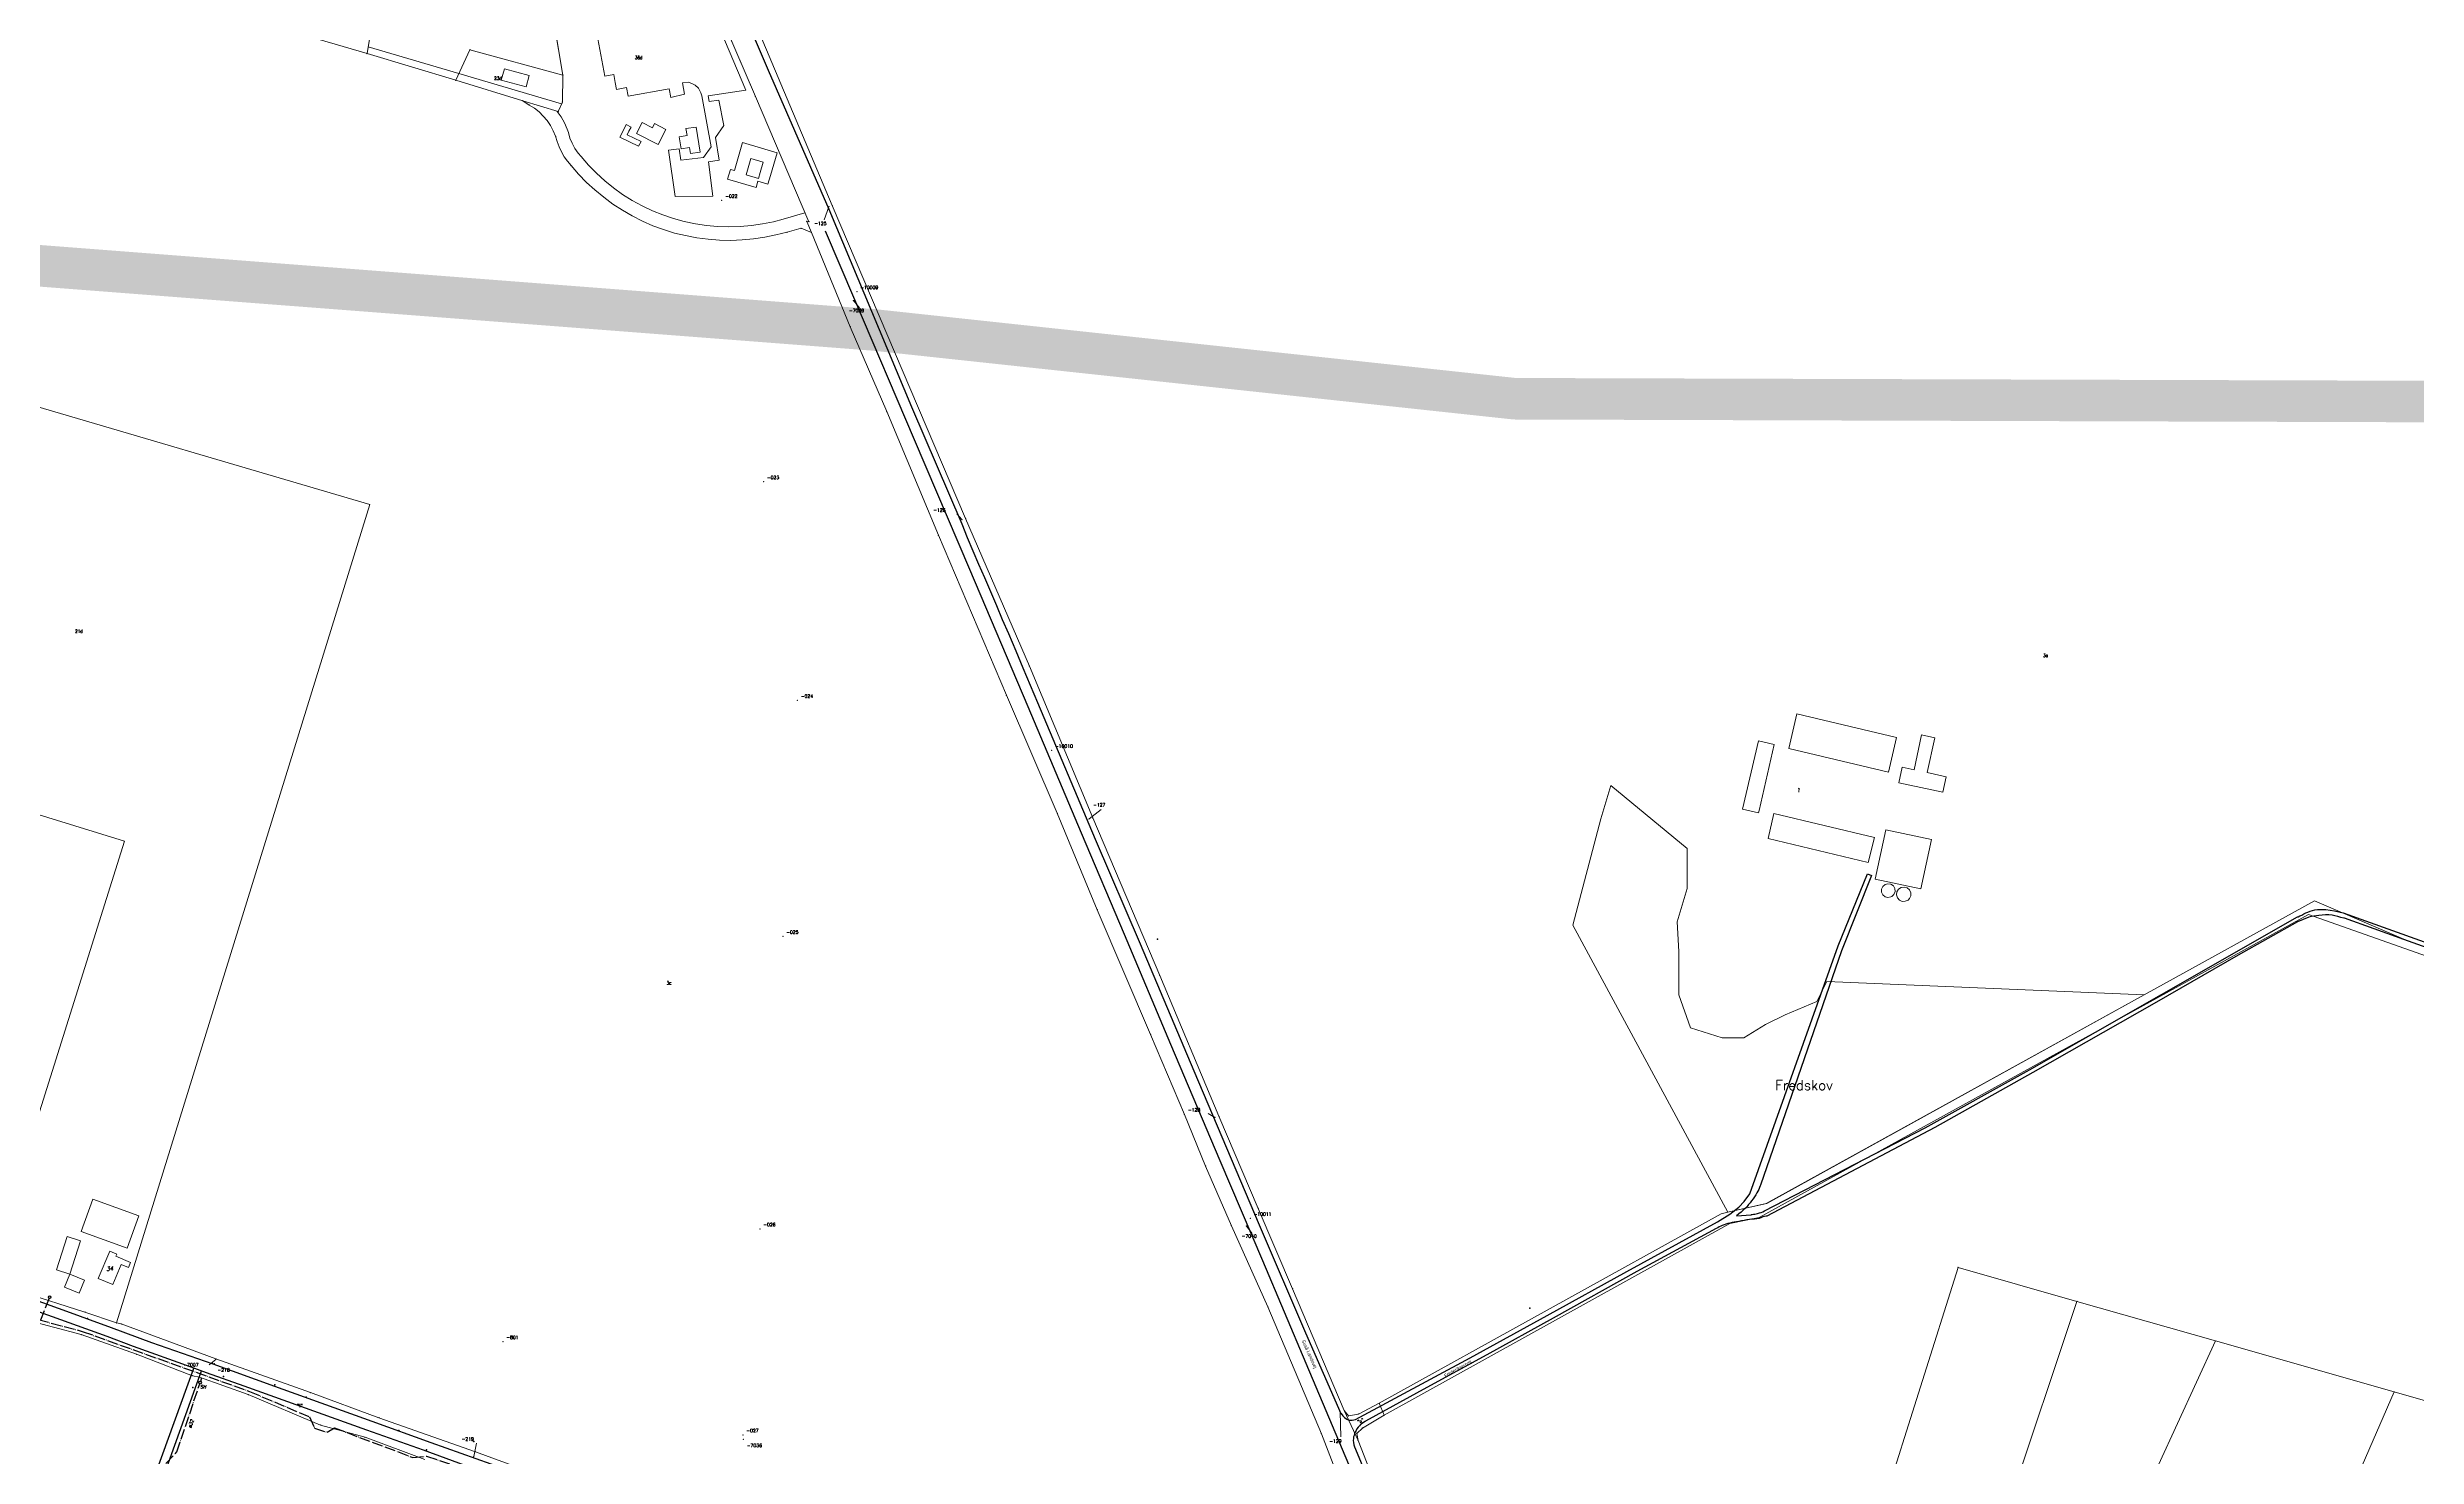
# Model space of a CAD drawing. Header units: millimetres. Extents: x 672113 to 680957, y 6130092 to 6137781.
# Drawn here: x 674182 to 675608, y 6133711 to 6134560 of the extents above; entities that cross this region are included whole.
import ezdxf

# ---------------------------------------------------------------- set-up
doc = ezdxf.new("R2010")
doc.units = ezdxf.units.MM
doc.header["$LTSCALE"] = 0.5
doc.linetypes.add('VVS3', pattern=[16, 12.8, -1.6, 0, -1.6])
for name, color, linetype, lineweight in [('bygning', 1, 'Continuous', 5), ('FREDSKOV', 1, 'Continuous', 5), ('FRSKOV_L', 1, 'Continuous', 5), ('MILJOE', 1, 'Continuous', 5), ('OPTAGETVEJ', 1, 'Continuous', 5), ('skel', 142, 'Continuous', 5), ('SKELKREDS', 1, 'Continuous', 5), ('SKELPKT', 1, 'Continuous', 5), ('SKOV_TEKST', 1, 'Continuous', 5), ('SL-Målebrønd', 70, 'Continuous', 30), ('SL-Stophane', 4, 'Continuous', 30)]:
    doc.layers.add(name, color=color, linetype=linetype, lineweight=lineweight)
for name, color, linetype, lineweight, plot in [('FIKS_PILE', 9, 'Continuous', 5, False), ('FIKS_TEKST', 6, 'Continuous', 5, False), ('FIKSPUNKT', 1, 'Continuous', 5, False)]:
    doc.layers.add(name, color=color, linetype=linetype, lineweight=lineweight, plot=plot)
for name, color, linetype in [('Forsyningsområde', 100, 'Continuous'), ('Husnr', 3, 'Continuous'), ('MATRNR', 12, 'Continuous'), ('Spildevand', 2, 'Continuous'), ('TF_V_---_Stikledning', 150, 'VVS3'), ('TF_V_---_Tekst', 1, 'Continuous'), ('Vej', 7, 'Continuous'), ('Vejnavn', 9, 'Continuous')]:
    doc.layers.add(name, color=color, linetype=linetype)
doc.styles.add('Ariel', font='arial.ttf')
doc.styles.add('ROMANS', font='ROMANS')
doc.styles.get("Standard").update_dxf_attribs({"font": 'romans.shx', "width": 0.75})

# ---------------------------------------------------------------- blocks, each defined once
blk = doc.blocks.new('270554_270554.DWG_FMEBLOCK14')
at = {"layer": 'FIKS_PILE', "color": 6}
blk.add_line((1.8, -2.2), (-1.8, 2.2), dxfattribs=at)
blk = doc.blocks.new('270554_270554.DWG_FMEBLOCK15')
at = {"layer": 'FIKS_PILE', "color": 6}
blk.add_line((-1.4, -3.9), (1.4, 3.9), dxfattribs=at)
blk = doc.blocks.new('270554_270554.DWG_FMEBLOCK23')
at = {"layer": 'FIKS_PILE', "color": 6}
blk.add_line((0.2, -7.5), (-0.2, 7.5), dxfattribs=at)
blk = doc.blocks.new('270554_270554.DWG_FMEBLOCK52')
at = {"layer": 'FIKS_PILE', "color": 6}
blk.add_line((0.8, 4), (-0.8, -4), dxfattribs=at)
blk = doc.blocks.new('270554_270554.DWG_FMEBLOCK57')
at = {"layer": 'FIKS_PILE', "color": 6}
blk.add_line((-2, -1.6), (2, 1.6), dxfattribs=at)
blk = doc.blocks.new('270554_270554.DWG_FMEBLOCK58')
at = {"layer": 'FIKS_PILE', "color": 6}
blk.add_line((-1.5, 1.7), (1.5, -1.7), dxfattribs=at)
blk = doc.blocks.new('270554_270554.DWG_FMEBLOCK59')
at = {"layer": 'FIKS_PILE', "color": 6}
blk.add_line((3.7, 2.8), (-3.7, -2.8), dxfattribs=at)
blk = doc.blocks.new('270554_270554.DWG_FMEBLOCK60')
at = {"layer": 'FIKS_PILE', "color": 6}
blk.add_line((-2, 1.2), (2, -1.2), dxfattribs=at)
blk = doc.blocks.new('270554_270554.DWG_FMEBLOCK61')
at = {"layer": 'FIKS_PILE', "color": 6}
blk.add_line((1.7, -2.2), (-1.7, 2.2), dxfattribs=at)

msp = doc.modelspace()

# ---------------------------------------------------------------- linework, layer by layer
at = {"layer": 'bygning'}
msp.add_polyline3d([(674512.6, 6134568.1, 35.1), (674517.4, 6134542.3, 35.2), (674522.9, 6134543.3, 38.4), (674523.7, 6134538.6, 38.6), (674524.5, 6134534.3, 38.6), (674530.5, 6134535.5, 38.4), (674531.4, 6134530.2, 36.4), (674556.2, 6134534.8, 36.6), (674557.2, 6134529.5, 36.1), (674565.3, 6134531.5, 36.2), (674564.1, 6134538.4, 36.9), (674567.9, 6134538.7, 36.5), (674571.7, 6134537, 36.5), (674573.7, 6134535.2, 36.5), (674575.1, 6134532.3, 36.5), (674575.8, 6134530.4, 36.6), (674581.5, 6134499.7, 36.9), (674576.8, 6134493.3, 37.6), (674563.1, 6134491.8, 37.3), (674562.2, 6134498.5, 37.3), (674555.8, 6134497.7, 36.6), (674559.8, 6134469.9, 37.3), (674582.4, 6134470.1, 37.5), (674579.9, 6134490.7, 37.5), (674586.3, 6134491.8, 37.2), (674584, 6134505.4, 37.6), (674589, 6134512.6, 37.2), (674586, 6134527.8, 37.2), (674580.3, 6134527.1, 37.2), (674579.7, 6134530.4, 37.2), (674602.3, 6134534, 36.7), (674582.3, 6134581.3, 36.5)], dxfattribs=at)
for points in [[(674455, 6134540, 35), (674470, 6134535.9, 35), (674471.9, 6134542.7, 35), (674456.9, 6134546.8, 35)], [(674529, 6134510.7, 35.4), (674526.5, 6134505.7, 35.4), (674537.7, 6134500.1, 36.2), (674539.2, 6134503, 36.3), (674530.9, 6134507.1, 35.9), (674531.9, 6134509.2, 35.9), (674533.2, 6134511.7, 35.9), (674530.2, 6134513.2, 35.4)], [(674549.5, 6134501.2, 37.2), (674554.1, 6134510.3, 37.3), (674547.3, 6134513.8, 36.2), (674546, 6134511.3, 36.6), (674539.9, 6134514.4, 35.3), (674536.5, 6134507.8, 35.3)], [(674572.4, 6134511.7, 36.6), (674566.2, 6134510.8, 36.6), (674566.9, 6134506.6, 36.6), (674562.2, 6134505.8, 36.6), (674563.3, 6134498.5, 36.6), (674568.3, 6134499.3, 36.6), (674568.9, 6134495.7, 36.6), (674574.8, 6134496.6, 36.6)], [(674621.2, 6134496.2, 37.2), (674600.3, 6134502.3, 37.2), (674595.5, 6134485.5, 37.2), (674593, 6134486.2, 37.2), (674591.3, 6134480.3, 37.2), (674608.4, 6134475.3, 37.2), (674609.5, 6134479.1, 37.2), (674615.6, 6134477.3, 37.2), (674617.2, 6134482.6, 37.2)], [(674605.2, 6134492.8, 37.2), (674612.8, 6134490.6, 37.2), (674611, 6134484.4, 37.2), (674610, 6134480.8, 37.2), (674602.4, 6134483, 37.2)], [(675235.1, 6134158.3, 40), (675230.2, 6134137.4, 40), (675290.2, 6134123.2, 40), (675295.1, 6134144.1, 40)], [(675221.5, 6134139.8, 38.5), (675211.9, 6134142.1, 38.5), (675202.3, 6134100.9, 38.5), (675211.9, 6134098.7, 38.5), (675212.3, 6134100.2, 38.5)], [(675296.5, 6134116.9, 39.1), (675322.9, 6134111.1, 39.1), (675324.9, 6134120.5, 38.8), (675313.6, 6134123, 38.8), (675318.1, 6134144, 38.8), (675310.2, 6134145.7, 38.8), (675305.7, 6134124.7, 38.8), (675298.5, 6134126.2, 38.8)], [(675217.7, 6134083.2, 39.5), (675278.1, 6134068.8, 39.5), (675281.8, 6134083.9, 39.5), (675221.3, 6134098.4, 39.5)], [(675316.2, 6134082.6, 40.4), (675288.7, 6134088.5, 40.4), (675282.3, 6134058.8, 40.4), (675309.8, 6134052.9, 40.4)], [(675292.2, 6134048.3, 41.8), (675293.5, 6134049.6, 41.8), (675294.2, 6134051.3, 41.7), (675294.1, 6134053.1, 41.7), (675293.2, 6134054.7, 41.6), (675291.7, 6134055.7, 41.5), (675289.9, 6134056.1, 41.4), (675288.2, 6134055.6, 41.4), (675286.8, 6134054.4, 41.4), (675286, 6134052.8, 41.4), (675286, 6134051, 41.5), (675286.8, 6134049.3, 41.6), (675288.2, 6134048.2, 41.6), (675289.9, 6134047.7, 41.7), (675291.7, 6134048.1, 41.8)], [(675302.8, 6134047.1, 41.7), (675303.6, 6134048.7, 41.7), (675303.7, 6134050.6, 41.7), (675302.9, 6134052.3, 41.7), (675301.5, 6134053.5, 41.8), (675299.7, 6134054, 41.8), (675297.9, 6134053.8, 41.8), (675296.3, 6134052.8, 41.8), (675295.3, 6134051.2, 41.8), (675295, 6134049.4, 41.8), (675295.6, 6134047.6, 41.8), (675296.8, 6134046.2, 41.7), (675298.5, 6134045.4, 41.7), (675300.3, 6134045.5, 41.7), (675302, 6134046.2, 41.7)], [(674236.9, 6133856.1, 46.4), (674209.2, 6133866.1, 46.4), (674202.1, 6133846.7, 46.4), (674229.8, 6133836.6, 46.4)], [(674193.6, 6133843.6, 45.3), (674187.3, 6133823.6, 44.2), (674195.3, 6133821, 44.3), (674201.6, 6133841, 44.3)], [(674219.4, 6133834.8, 44.7), (674212.4, 6133818.4, 43.6), (674221.1, 6133814.8, 43.7), (674226.2, 6133826.8, 44.6), (674230.5, 6133824.9, 44.5), (674231.8, 6133828, 44.5), (674223, 6133831.7, 44.5), (674223.5, 6133833, 44.5)], [(674195.3, 6133821, 44.3), (674192.1, 6133813.2, 44.3), (674200.9, 6133809.6, 44.3), (674204.1, 6133817.4, 44.3)]]:
    msp.add_polyline3d(points, close=True, dxfattribs=at)
at = {"layer": 'FIKSPUNKT', "color": 6}
for p in [(674587.8, 6134467.5), (674652.4, 6134463.7), (674669.2, 6134412.6), (674667, 6134407.2), (674613, 6134298.1), (674732.4, 6134275.3), (674633.3, 6134166.4), (674786.4, 6134136.4), (674808.9, 6134095), (674624.6, 6134024.4), (674884.7, 6133915.3), (674906, 6133854.6), (674610.8, 6133848.2), (674903.7, 6133849.9), (674283.1, 6133769.6), (674456.1, 6133780.3), (674282.2, 6133767), (674960.2, 6133738), (674438.5, 6133711.1), (674600.6, 6133724.2), (674600.8, 6133721.5)]:
    msp.add_point(p, dxfattribs=at)
at = {"layer": 'Forsyningsområde', "const_width": 25}
msp.add_lwpolyline([(677977.9, 6133284.2), (677254.5, 6133430.9), (676731.6, 6133554.5), (676494.5, 6133639.4), (676564.1, 6133850.7), (676575.3, 6134048), (676525.2, 6134178.6), (676447.3, 6134278.7), (676269.4, 6134323.1), (675946.8, 6134345.4), (675065.2, 6134348.1), (674679.8, 6134389.5), (672918.2, 6134525)], dxfattribs=at)
at = {"layer": 'FREDSKOV', "color": 7}
msp.add_lwpolyline([(675117.1, 6134095.2), (675100.1, 6134031.2), (675193.6, 6133858.3), (675216.6, 6133863.6), (675444.1, 6133989.2), (675253.1, 6133997.2), (675247.1, 6133985.2), (675228.1, 6133977.2), (675216.1, 6133971.2), (675203.1, 6133963.2), (675190.1, 6133963.2), (675171.1, 6133969.2), (675164.1, 6133989.2), (675164.1, 6134001.2), (675164.1, 6134015.2), (675163.1, 6134033.2), (675169.1, 6134053.2), (675169.1, 6134077.2), (675123.1, 6134115.2)], close=True, dxfattribs=at)
at = {"layer": 'FRSKOV_L', "color": 64, "true_color": 0x5fa000}
for p, q in [((675123.1, 6134115.2), (675117.1, 6134095.2)), ((675169.1, 6134077.2), (675123.1, 6134115.2)), ((675117.1, 6134095.2), (675100.1, 6134031.2)), ((675169.1, 6134053.2), (675169.1, 6134077.2)), ((675163.1, 6134033.2), (675169.1, 6134053.2)), ((675100.1, 6134031.2), (675193.6, 6133858.3)), ((675164.1, 6134015.2), (675163.1, 6134033.2)), ((675164.1, 6134001.2), (675164.1, 6134015.2)), ((675164.1, 6133989.2), (675164.1, 6134001.2)), ((675253.1, 6133997.2), (675247.1, 6133985.2)), ((675444.1, 6133989.2), (675253.1, 6133997.2)), ((675171.1, 6133969.2), (675164.1, 6133989.2)), ((675216.6, 6133863.6), (675444.1, 6133989.2)), ((675247.1, 6133985.2), (675228.1, 6133977.2)), ((675190.1, 6133963.2), (675171.1, 6133969.2)), ((675216.1, 6133971.2), (675203.1, 6133963.2)), ((675228.1, 6133977.2), (675216.1, 6133971.2)), ((675203.1, 6133963.2), (675190.1, 6133963.2)), ((675193.6, 6133858.3), (675216.6, 6133863.6))]:
    msp.add_line(p, q, dxfattribs=at)
at = {"layer": 'MILJOE', "color": 7}
msp.add_lwpolyline([(674475.6, 6134641.6), (674492.1, 6134543), (674491.8, 6134526.7), (674489.3, 6134521), (674468, 6134527.5), (674471.9, 6134524.9), (674475, 6134523), (674477.8, 6134520.8), (674480.3, 6134518.3), (674482.6, 6134515.6), (674484.7, 6134512.6), (674486.3, 6134509.5), (674487.7, 6134506.2), (674488.6, 6134502.9), (674489.8, 6134499.8), (674491.2, 6134496.7), (674492.9, 6134493.8), (674494.9, 6134491.1), (674497.1, 6134488.5), (674501.6, 6134483.3), (674506.4, 6134478.4), (674511.4, 6134473.8), (674516.7, 6134469.4), (674522.2, 6134465.3), (674528, 6134461.6), (674533.9, 6134458.2), (674540.1, 6134455.1), (674546.3, 6134452.3), (674552.8, 6134450), (674559.3, 6134447.9), (674566, 6134446.3), (674572.7, 6134445), (674579.5, 6134444.1), (674586.4, 6134443.6), (674593.2, 6134443.4), (674600.1, 6134443.7), (674606.9, 6134444.3), (674613.7, 6134445.3), (674620.4, 6134446.7), (674627.1, 6134448.4), (674635.5, 6134450.8), (674641.8, 6134448.3), (674639, 6134454.9), (674640.3, 6134454.7), (674608, 6134530.1), (674580.1, 6134595.5)], dxfattribs=at)
at = {"layer": 'OPTAGETVEJ', "color": 8}
for p, q in [((674374.9, 6134560), (674429.5, 6134543.9)), ((674429.5, 6134543.9), (674491.3, 6134525.7)), ((674491.3, 6134525.7), (674491.4, 6134525.7)), ((674488.6, 6134521.2), (674488.6, 6134521.1)), ((674488.6, 6134521.1), (674491, 6134517.8)), ((674491, 6134517.8), (674493.1, 6134514.2)), ((674493.1, 6134514.2), (674494.8, 6134510.4)), ((674494.8, 6134510.4), (674495.5, 6134508.5)), ((674495.5, 6134508.5), (674495.5, 6134508.4)), ((674495.5, 6134508.4), (674496.4, 6134505.1)), ((674496.4, 6134505.1), (674497.7, 6134501.9)), ((674497.7, 6134501.9), (674499.3, 6134498.8)), ((674499.3, 6134498.8), (674501.3, 6134496)), ((674501.3, 6134496), (674503.1, 6134494)), ((674503.1, 6134494), (674503.1, 6134493.9)), ((674503.1, 6134493.9), (674503.2, 6134493.9)), ((674503.2, 6134493.9), (674507.6, 6134488.8)), ((674507.6, 6134488.8), (674512.3, 6134483.9)), ((674512.3, 6134483.9), (674517.3, 6134479.4)), ((674517.3, 6134479.4), (674522.6, 6134475.1)), ((674522.6, 6134475.1), (674528.1, 6134471.1)), ((674528.1, 6134471.1), (674533.9, 6134467.5)), ((674533.9, 6134467.5), (674539.8, 6134464.3)), ((674539.8, 6134464.3), (674546, 6134461.3)), ((674546, 6134461.3), (674552.3, 6134458.8)), ((674552.3, 6134458.8), (674558.7, 6134456.6)), ((674558.7, 6134456.6), (674565.2, 6134454.8)), ((674565.2, 6134454.8), (674571.9, 6134453.4)), ((674571.9, 6134453.4), (674578.6, 6134452.4)), ((674605.7, 6134452.4), (674612.4, 6134453.4)), ((674612.4, 6134453.4), (674619, 6134454.7)), ((674619, 6134454.7), (674624.7, 6134456.3)), ((674624.7, 6134456.3), (674637.9, 6134460)), ((674578.6, 6134452.4), (674585.3, 6134451.8)), ((674585.3, 6134451.8), (674592.1, 6134451.6)), ((674592.1, 6134451.6), (674598.9, 6134451.8)), ((674598.9, 6134451.8), (674605.7, 6134452.4)), ((675444.1, 6133989.2), (675546.7, 6134045.8)), ((675546.7, 6134045.8), (675603.3, 6134021.5)), ((675212.3, 6133855), (675543.2, 6134037.6)), ((675543.2, 6134037.6), (675868.3, 6133922.5)), ((675603.3, 6134021.5), (675870.9, 6133927.5)), ((675216.9, 6133863.6), (675444.1, 6133989.2)), ((674983.6, 6133743.2), (675189.4, 6133857.3)), ((675189.4, 6133857.3), (675193.6, 6133858.3)), ((675193.6, 6133858.3), (675216.9, 6133863.6)), ((675194.7, 6133851.5), (675212.3, 6133855)), ((674986.6, 6133736), (675194.7, 6133851.5))]:
    msp.add_line(p, q, dxfattribs=at)
at = {"layer": 'skel', "color": 40}
for p, q in [((674492.1, 6134543), (674475.6, 6134641.6)), ((674581.9, 6134636.7), (674654.3, 6134464.4)), ((674608, 6134530.1), (674580.1, 6134595.5)), ((674374.2, 6134555.9), (674380, 6134590.8)), ((674289.7, 6134580.7), (674374.2, 6134555.9)), ((674374.2, 6134555.9), (674427.6, 6134539.9)), ((674427.6, 6134539.9), (674436.2, 6134558.2)), ((674436.2, 6134558.2), (674492.1, 6134543)), ((674427.6, 6134539.9), (674468, 6134527.5)), ((674491.8, 6134526.7), (674492.1, 6134543)), ((674468, 6134527.5), (674489.3, 6134521)), ((674471.9, 6134524.9), (674468, 6134527.5)), ((674489.3, 6134521), (674491.8, 6134526.7)), ((674640.3, 6134454.7), (674608, 6134530.1)), ((674639, 6134454.9), (674640.3, 6134454.7)), ((674641.8, 6134448.3), (674639, 6134454.9)), ((674654.3, 6134464.4), (674734.6, 6134276)), ((674627.1, 6134448.4), (674635.5, 6134450.8)), ((674635.5, 6134450.8), (674641.8, 6134448.3)), ((674665.1, 6134391.4), (674641.8, 6134448.3)), ((674687.1, 6134340.4), (674665.1, 6134391.4)), ((674107.4, 6134363.5), (674375.8, 6134284.4)), ((674718.2, 6134265.9), (674687.1, 6134340.4)), ((674375.8, 6134284.4), (674223.4, 6133791.6)), ((674734.6, 6134276), (674773, 6134187.1)), ((674759.2, 6134169.6), (674718.2, 6134265.9)), ((674773, 6134187.1), (674811.1, 6134095.7)), ((674789.8, 6134098.5), (674759.2, 6134169.6)), ((674228.1, 6134081.6), (674039.7, 6134140.1)), ((674813.9, 6134040.4), (674789.8, 6134098.5)), ((674811.1, 6134095.7), (674851.5, 6134000.9)), ((674145.2, 6133817.7), (674228.1, 6134081.6)), ((674846, 6133965.3), (674813.9, 6134040.4)), ((674851.5, 6134000.9), (674887.1, 6133916.1)), ((674866.3, 6133917.2), (674846, 6133965.3)), ((674879.1, 6133886), (674866.3, 6133917.2)), ((674887.1, 6133916.1), (674910.8, 6133860.6)), ((674894.6, 6133850.1), (674879.1, 6133886)), ((674910.8, 6133860.6), (674931.5, 6133812.2)), ((674916.6, 6133801.2), (674894.6, 6133850.1)), ((675241.6, 6133537.7), (675332.1, 6133825)), ((675332.1, 6133825), (675403.7, 6133804.6)), ((674202.2, 6133784.6), (674097.3, 6133812.5)), ((674931.5, 6133812.2), (674962.6, 6133738.8)), ((674166.8, 6133810.2), (674204.4, 6133798.1)), ((674204.4, 6133798.1), (674223.4, 6133791.6)), ((674948.8, 6133724.9), (674916.6, 6133801.2)), ((675403.7, 6133804.6), (675308.5, 6133519.4)), ((675403.7, 6133804.6), (675487.1, 6133780.8)), ((674235.5, 6133772.7), (674202.2, 6133784.6)), ((674223.4, 6133791.6), (674226.2, 6133791)), ((674226.2, 6133791), (674283.2, 6133769.9)), ((674269.2, 6133759.8), (674235.5, 6133772.7)), ((674283.2, 6133769.9), (674340.1, 6133749.7)), ((675487.1, 6133780.8), (675360.4, 6133505.2)), ((675487.1, 6133780.8), (675594.7, 6133750.1)), ((674273.3, 6133759), (674269.2, 6133759.8)), ((674273.3, 6133759), (674302.7, 6133748.5)), ((674302.7, 6133748.5), (674346.2, 6133730.1)), ((674340.1, 6133749.7), (674381.4, 6133734.5)), ((674971.1, 6133736.7), (674983.6, 6133743.2)), ((674983.6, 6133743.2), (674986.6, 6133736)), ((675594.7, 6133750.1), (675475.9, 6133476.7)), ((675594.7, 6133750.1), (675680.2, 6133725.6)), ((674346.2, 6133730.1), (674373, 6133722.8)), ((674381.4, 6133734.5), (674439.5, 6133714)), ((674970.9, 6133720.9), (674962.6, 6133738.8)), ((674962.6, 6133738.8), (674965.1, 6133735.6)), ((674965.1, 6133735.6), (674971.1, 6133736.7)), ((674973.5, 6133728.3), (674970.1, 6133725.1)), ((674970.1, 6133725.1), (674970.9, 6133720.9)), ((674986.6, 6133736), (674973.5, 6133728.3)), ((674373, 6133722.8), (674409, 6133709.4)), ((674439.5, 6133714), (674497.6, 6133692.8)), ((674963.5, 6133686.6), (674948.8, 6133724.9)), ((674970.9, 6133720.9), (674989.4, 6133673.5))]:
    msp.add_line(p, q, dxfattribs=at)
for points in [[(674471.9, 6134524.9), (674475, 6134523), (674477.8, 6134520.8), (674480.3, 6134518.3), (674482.6, 6134515.6), (674484.7, 6134512.6), (674486.3, 6134509.5), (674487.7, 6134506.2)], [(674487.7, 6134506.2), (674488.6, 6134502.9), (674489.8, 6134499.8), (674491.2, 6134496.7), (674492.9, 6134493.8), (674494.9, 6134491.1), (674497.1, 6134488.5)], [(674497.1, 6134488.5), (674501.6, 6134483.3), (674506.4, 6134478.4), (674511.4, 6134473.8), (674516.7, 6134469.4), (674522.2, 6134465.3), (674528, 6134461.6), (674533.9, 6134458.2), (674540.1, 6134455.1), (674546.3, 6134452.3), (674552.8, 6134450), (674559.3, 6134447.9), (674566, 6134446.3), (674572.7, 6134445), (674579.5, 6134444.1), (674586.4, 6134443.6), (674593.2, 6134443.4), (674600.1, 6134443.7), (674606.9, 6134444.3), (674613.7, 6134445.3), (674620.4, 6134446.7), (674627.1, 6134448.4)]]:
    msp.add_lwpolyline(points, dxfattribs=at)
at = {"layer": 'SKELKREDS', "color": 250, "true_color": 0x333333}
for p in [(674608, 6134530.1), (674639, 6134454.9), (674640.3, 6134454.7), (674654.3, 6134464.4), (674665.1, 6134391.4), (674687.1, 6134340.4), (674734.6, 6134276), (674718.2, 6134265.9), (674773, 6134187.1), (674759.2, 6134169.6), (674789.8, 6134098.5), (674811.1, 6134095.7), (674813.9, 6134040.4), (674851.5, 6134000.9), (674846, 6133965.3), (674866.3, 6133917.2), (674887.1, 6133916.1), (674879.1, 6133886), (674910.8, 6133860.6), (674894.6, 6133850.1), (674931.5, 6133812.2), (674204.4, 6133798.1), (674916.6, 6133801.2), (674202.2, 6133784.6), (674223.4, 6133791.6), (674226.2, 6133791), (674235.5, 6133772.7), (674283.2, 6133769.9), (674269.2, 6133759.8), (674273.3, 6133759), (674302.7, 6133748.5), (674340.1, 6133749.7), (674983.6, 6133743.2), (674346.2, 6133730.1), (674381.4, 6133734.5), (674962.6, 6133738.8), (674965.1, 6133735.6), (674970.1, 6133725.1), (674971.1, 6133736.7), (674973.5, 6133728.3), (674986.6, 6133736), (674373, 6133722.8), (674439.5, 6133714), (674948.8, 6133724.9), (674970.9, 6133720.9)]:
    msp.add_point(p, dxfattribs=at)
at = {"layer": 'SKELPKT', "color": 253, "true_color": 0x999999}
for p in [(674374.2, 6134555.9), (674436.2, 6134558.2), (674427.6, 6134539.9), (674492.1, 6134543), (674468, 6134527.5), (674471.9, 6134524.9), (674491.8, 6134526.7), (674489.3, 6134521), (674487.7, 6134506.2), (674497.1, 6134488.5), (674627.1, 6134448.4), (674635.5, 6134450.8), (674641.8, 6134448.3), (674375.8, 6134284.4), (674228.1, 6134081.6), (675332.1, 6133825), (675403.7, 6133804.6), (675487.1, 6133780.8), (675594.7, 6133750.1)]:
    msp.add_point(p, dxfattribs=at)
at = {"layer": 'SL-Målebrønd'}
msp.add_circle((674183.1, 6133807.1, 44.3), 0.75, dxfattribs=at)
at = {"layer": 'SL-Stophane'}
msp.add_circle((674273.7, 6133755.7), 0.75, dxfattribs=at)
at = {"layer": 'Spildevand'}
for p in [(674206, 6133794.2), (674281.2, 6133767.1), (674287.8, 6133759.3), (674318.8, 6133754.3), (674269.3, 6133752.8), (674337.6, 6133746.9), (674393.4, 6133726.8), (674410, 6133715.2)]:
    msp.add_point(p, dxfattribs=at)
at = {"layer": 'TF_V_---_Stikledning'}
for p, q in [((674182.8, 6133806.5), (674177.7, 6133793.2)), ((674303.5, 6133750.3), (674339.5, 6133735.1)), ((674339.5, 6133735.1), (674342.6, 6133728.2)), ((674342.6, 6133728.2), (674350.2, 6133725.8))]:
    msp.add_line(p, q, dxfattribs=at)
for points in [[(674097.9, 6133814.5), (674202.8, 6133786.5), (674303.4, 6133750.4)], [(674236.4, 6133689.3), (674259.7, 6133713.9), (674273.5, 6133755)], [(674274.6, 6133758.5), (674273.9, 6133756.4)], [(674350.2, 6133725.8), (674354.6, 6133728.4), (674401.8, 6133710.6), (674410.1, 6133711.3), (674436.6, 6133702.5), (674442.4, 6133695.8), (674488.3, 6133679)]]:
    msp.add_lwpolyline(points, dxfattribs=at)
at = {"layer": 'Vej', "linetype": 'Continuous'}
for p, q in [((674247.1, 6133701.2), (674269.9, 6133764.4)), ((674251.8, 6133699.5), (674274.6, 6133762.7))]:
    msp.add_line(p, q, dxfattribs=at)
for points in [[(674591.3, 6134603.3), (674615.8, 6134545.9), (674652.2, 6134462.2), (674678, 6134400.8), (674702.1, 6134343.3), (674732.4, 6134272.8)], [(675004.2, 6133614.3), (674967.5, 6133701.1), (674939.6, 6133767.1), (674913.5, 6133828.9), (674887.9, 6133889.2), (674858.1, 6133959.3), (674830.2, 6134025.4), (674804.4, 6134086.5), (674772.2, 6134162.5), (674737.2, 6134245.2), (674703.9, 6134323.3), (674667.9, 6134407.6), (674650.3, 6134449)], [(674732.4, 6134272.8), (674732.4, 6134272.7), (674735.6, 6134264.6), (674738.9, 6134256.5), (674742.4, 6134248.4), (674745.9, 6134240.4), (674749.5, 6134232), (674753.1, 6134223.6), (674756.7, 6134215.2), (674760.4, 6134206.8), (674764.8, 6134196.4), (674769.1, 6134186), (674773.5, 6134175.6), (674777.8, 6134165.1)], [(674777.8, 6134165.1), (674812.6, 6134082.8), (674839.6, 6134019.9), (674872, 6133943.3), (674911.4, 6133850.6), (674939.2, 6133785.7), (674960.6, 6133737.1)], [(674969.4, 6133733.5), (675038.3, 6133770.5), (675084.7, 6133796.1), (675132.8, 6133822.6), (675187.2, 6133852.4), (675194.8, 6133857.1), (675200.2, 6133861.3), (675203.4, 6133864.8), (675206.8, 6133869.4), (675259.9, 6134018.6), (675277.6, 6134062), (675280, 6134061), (675262, 6134015.7), (675213.1, 6133874.5)], [(675536.5, 6134036.1), (675536.8, 6134036.2), (675538, 6134036.7), (675539.2, 6134037.2), (675540.4, 6134037.9), (675541.5, 6134038.5), (675542.8, 6134039), (675544.2, 6134039.5), (675545.6, 6134040), (675546.9, 6134040.3), (675548.5, 6134040.5), (675550.2, 6134040.6), (675551.9, 6134040.6), (675553.6, 6134040.5), (675556.2, 6134040.2), (675558.8, 6134039.8), (675561.4, 6134039.2), (675564, 6134038.5)], [(675215.6, 6133859), (675312.4, 6133909.1), (675375.1, 6133944.1), (675454.7, 6133989.4), (675536.5, 6134036.1)], [(675543.4, 6134035.9), (675536.5, 6134033.1), (675500.7, 6134013), (675451.7, 6133984.7), (675377.1, 6133942.3), (675318.1, 6133909.3), (675217, 6133855.9)], [(675564.7, 6134035.3), (675564.4, 6134035.4), (675562.6, 6134035.8), (675560.8, 6134036.3), (675559, 6134036.8), (675557.3, 6134037.2), (675555.3, 6134037.3), (675553.3, 6134037.3), (675551.4, 6134037.2), (675549.4, 6134037), (675547.9, 6134036.8), (675546.4, 6134036.6), (675544.9, 6134036.3), (675543.4, 6134035.9)], [(675564, 6134038.5), (675639.6, 6134011.5), (675679.2, 6133997.3), (675714.5, 6133984.6)], [(675713.7, 6133981.7), (675649.9, 6134004.8), (675600.5, 6134022.5), (675564.7, 6134035.3)], [(675213.1, 6133874.5), (675213, 6133874.1), (675212.6, 6133873.1), (675212.1, 6133872), (675211.6, 6133870.9), (675211, 6133869.9), (675210.3, 6133868.7), (675209.5, 6133867.5), (675208.7, 6133866.3), (675207.8, 6133865.1), (675206.9, 6133864), (675206, 6133862.9), (675205.1, 6133861.8), (675204.1, 6133860.8), (675202.8, 6133859.5), (675201.5, 6133858.3), (675200.1, 6133857.2), (675198.7, 6133856.1)], [(675217, 6133855.9), (675216.6, 6133855.9), (675215.5, 6133855.7), (675214.5, 6133855.4), (675213.4, 6133854.9), (675212.4, 6133854.5), (675210.9, 6133854.2), (675209.5, 6133854.1), (675208, 6133854), (675206.6, 6133853.9), (675205, 6133853.6), (675203.3, 6133853.3), (675201.7, 6133853), (675200.1, 6133852.6), (675198.7, 6133852.5), (675197.4, 6133852.2), (675196.1, 6133852), (675194.7, 6133851.7), (675193.6, 6133851.4), (675192.4, 6133851), (675191.3, 6133850.6), (675190.2, 6133850.2), (675189.2, 6133849.8), (675188.3, 6133849.4), (675187.4, 6133848.9), (675186.5, 6133848.4)], [(675198.7, 6133856.1), (675207.5, 6133856.7)], [(675207.5, 6133856.7), (675207.7, 6133856.8), (675207.8, 6133856.8), (675208, 6133856.8), (675208.1, 6133856.9), (675209, 6133857), (675209.8, 6133857.1), (675210.6, 6133857.3), (675211.4, 6133857.4), (675212.5, 6133857.8), (675213.6, 6133858.1), (675214.6, 6133858.5), (675215.6, 6133859)], [(675186.5, 6133848.4), (675138.7, 6133822.5), (675088.3, 6133794.5), (675048.4, 6133772.4), (675012.3, 6133752.8), (674975.4, 6133732.4)], [(674150.4, 6133814.1), (674197.7, 6133797), (674205.4, 6133794.3), (674220.1, 6133788.9), (674244.4, 6133779.9), (674281.4, 6133766.9), (674318.5, 6133753.5), (674377.1, 6133732.5), (674412.7, 6133719.6)], [(674374, 6133727), (674334.3, 6133741.2), (674300.3, 6133753.5), (674277.6, 6133761.6), (674268.3, 6133764.9), (674233.7, 6133777.4), (674217.8, 6133783.4), (674172, 6133799.9), (674158.6, 6133804.7)], [(674495, 6133683.4), (674481.7, 6133688.2), (674458.5, 6133696.6), (674439.4, 6133703.6), (674408.3, 6133715), (674374, 6133727)], [(674960.6, 6133737.1), (674960.7, 6133737), (674961.7, 6133735.7), (674962.8, 6133734.6), (674964.1, 6133733.7), (674965.5, 6133733.1), (674966.4, 6133733), (674967.4, 6133733), (674968.3, 6133733.2), (674969.4, 6133733.5)], [(674975.4, 6133732.4), (674975.1, 6133732.2), (674974.2, 6133731.7), (674973.3, 6133731.1), (674972.4, 6133730.4), (674971.7, 6133729.6), (674970.9, 6133728.8), (674970.2, 6133727.8), (674969.7, 6133726.8), (674969.2, 6133725.8), (674968.8, 6133724.9), (674968.5, 6133723.9), (674968.2, 6133723), (674968.1, 6133722.1), (674968, 6133720.8), (674968.2, 6133719.5), (674968.4, 6133718.2), (674968.8, 6133716.9)], [(674412.7, 6133719.6), (674448.8, 6133706.7), (674487.4, 6133692.8), (674521.8, 6133680.4), (674562.9, 6133665.4), (674591.9, 6133655.2)], [(674968.8, 6133716.9), (674989.6, 6133667.1), (675010.7, 6133617.4)]]:
    msp.add_lwpolyline(points, dxfattribs=at)
at = {"layer": 'Vejnavn', "color": 1}
for p in [(674850.1, 6134022.6), (675074.3, 6133800.5), (674438.6, 6133720.2)]:
    msp.add_point(p, dxfattribs=at)

# ---------------------------------------------------------------- block references
at = {"layer": 'FIKS_PILE', "color": 6}
for name, p in [('270554_270554.DWG_FMEBLOCK15', (674650.9, 6134459.7)), ('270554_270554.DWG_FMEBLOCK14', (674668.9, 6134405)), ('270554_270554.DWG_FMEBLOCK58', (674730.8, 6134277)), ('270554_270554.DWG_FMEBLOCK59', (674812.6, 6134097.9)), ('270554_270554.DWG_FMEBLOCK60', (674882.7, 6133916.5)), ('270554_270554.DWG_FMEBLOCK61', (674905.5, 6133847.6)), ('270554_270554.DWG_FMEBLOCK57', (674281.1, 6133768)), ('270554_270554.DWG_FMEBLOCK23', (674960.4, 6133730.5)), ('270554_270554.DWG_FMEBLOCK52', (674439.3, 6133715.1))]:
    msp.add_blockref(name, p, dxfattribs=at)

# ---------------------------------------------------------------- texts
at = {"layer": 'FIKS_TEKST'}
for s, p in [('-022', (674589.9, 6134469.1)), ('-125', (674643.5, 6134452.7)), ('-10009', (674671.2, 6134414.1)), ('-7039', (674664.4, 6134400.2)), ('-023', (674615, 6134299.7)), ('-126', (674715.1, 6134280.1)), ('-024', (674635.4, 6134168)), ('-10010', (674788.4, 6134137.9)), ('-127', (674811.4, 6134102.5)), ('-025', (674626.6, 6134025.9)), ('-128', (674868.5, 6133918.9)), ('-10011', (674908, 6133856.1)), ('-026', (674612.8, 6133849.8)), ('-7040', (674900.8, 6133842.9)), ('-801', (674458.1, 6133781.9)), ('-7007', (674263.7, 6133765.4)), ('-218', (674284.2, 6133762.3)), ('-027', (674602.6, 6133725.8)), ('-219', (674431.2, 6133720.7)), ('-7036', (674602.9, 6133716.8)), ('-129', (674953.6, 6133719.4))]:
    msp.add_text(s, height=2, dxfattribs=at).set_placement(p)
at = {"layer": 'Husnr', "style": 'ROMANS', "oblique": 10}
for s, p in [('1', (675235.1, 6134111.1)), ('34', (674217.3, 6133822.9))]:
    msp.add_text(s, height=2.5, rotation=3.9, dxfattribs=at).set_placement(p)
at = {"layer": 'MATRNR', "width": 0.75}
for s, p in [('36d', (674535.5, 6134552.5)), ('23d', (674450.8, 6134540.1)), ('21d', (674198.5, 6134207.1)), ('3a', (675383.4, 6134192.5)), ('3c', (674554.6, 6133995.3)), ('"t"', (674332.1, 6133740.8))]:
    msp.add_text(s, height=2, dxfattribs=at).set_placement(p)
msp.add_text('"u"', height=2, rotation=23, dxfattribs=at).set_placement((674971, 6133731))
at = {"layer": 'SKOV_TEKST', "color": 94}
msp.add_text('Fredskov', height=5.9, dxfattribs=at).set_placement((675222.1, 6133931.8))
at = {"layer": 'TF_V_---_Tekst', "style": 'ROMANS', "oblique": 10}
msp.add_text('SH', height=2, dxfattribs=at).set_placement((674273.8, 6133752.2))
msp.add_text('ø32', height=2, rotation=70.909, dxfattribs=at).set_placement((674268.3, 6133728.2))
at = {"layer": 'Vejnavn', "style": 'Ariel'}
for s, rotation, p in [('Suså Landevej', 294.125, (674936.9, 6133780.9)), ('Frederiksegvej', 29.125, (675023.4, 6133758.8))]:
    msp.add_text(s, height=2, rotation=rotation, dxfattribs=at).set_placement(p)

doc.saveas('drawing.dxf')
